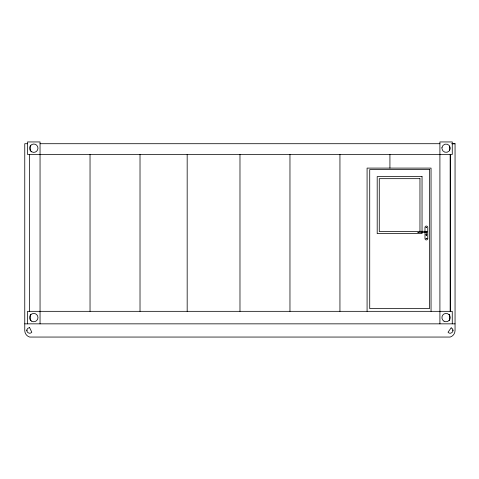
<?xml version="1.0" encoding="UTF-8"?>
<svg xmlns="http://www.w3.org/2000/svg" width="479" height="479" viewBox="0 0 479 479"><rect width="100%" height="100%" fill="white"/><g stroke="black" fill="none" stroke-linecap="round" stroke-linejoin="round"><path stroke-width="0.72" d="M26.86 330.755L26.872 330.031M426.172 227.429L426.484 227.25L426.484 227.609M426.029 234.219C427.927 232.974 425.789 238.021 426.071 234.003M30.183 146.113L30.842 145.251M30.183 315.499L30.842 314.637M426.382 238.344L426.196 238.656M426.526 238.698L426.274 238.374M449.039 320.541L449.703 319.673M426.382 233.98L426.382 234.644L426.561 233.997M426.561 227.321L426.382 227.639M418.317 232.345L417.76 232.345M426.52 234.644L426.418 235.542L426.238 234.644M27.537 143.712L24.758 143.712L24.758 330.45A6.916 6.916 0 0 0 29.62 337.054L450.182 337.054A6.916 6.916 0 0 0 455.05 330.45L455.05 143.712L451.685 143.712M40.05 143.712L439.908 143.712M452.272 143.766L455.05 143.766M419.424 231.303L424.987 231.303M418.047 232.417L424.987 232.417M24.758 323.846L455.05 323.846M426.328 238.752L426.232 238.404M425.897 232.141C427.13 233.315 427.13 230.405 425.897 231.585A0.629 0.629 0 0 1 426.825 231.417A0.629 0.629 0 0 1 426.693 232.405A0.629 0.629 0 0 1 425.777 232.022M449.039 314.637L449.703 315.499M30.183 150.286L30.842 151.148M30.183 319.673L30.842 320.541M452.93 330.007L452.948 330.732M452.272 323.846L452.272 311.332L27.537 311.332L27.537 323.846M450.338 154.46L450.338 311.332M450.182 154.46L450.182 311.332M449.488 146.269L449.488 150.137M449.488 314.637L449.488 320.541M439.908 323.846L439.908 141.946L452.272 141.946L452.272 154.46L27.537 154.46L27.537 141.946L40.05 141.946L40.05 323.846M431.052 311.332L431.052 168.099L367.082 168.099L367.082 311.332M389.924 154.46L389.924 168.099M339.94 154.46L339.94 311.332M289.963 154.46L289.963 311.332M239.979 154.46L239.979 311.332M187.175 154.46L187.175 311.332M140.018 154.46L140.018 311.332M90.034 154.46L90.034 311.332M30.321 145.251L30.321 150.466M30.321 314.637L30.321 320.541M29.62 154.46L29.62 311.332M441.973 147.526L441.937 148.616A4.173 4.173 0 0 0 450.206 148.879L450.242 147.789A4.173 4.173 0 0 0 441.973 147.526M426.112 227.357L426.645 227.501L426.112 227.357M426.112 238.482L426.645 238.626L426.112 238.482M451.17 327.852L448.027 332.21A2.778 2.778 0 0 0 449.901 333.216L450.625 333.198A2.778 2.778 0 0 0 451.17 327.852M429.513 169.554L369.722 169.554L369.722 308.614L429.513 308.614L429.513 169.554M422.041 176.583L377.195 176.583L377.195 233.602L422.041 233.602L422.041 176.583M419.957 178.673L379.278 178.673L379.278 231.513L419.957 231.513L419.957 178.673M29.62 327.696L29.315 327.684A2.778 2.778 0 0 0 29.201 333.198L29.932 333.216A2.778 2.778 0 0 0 31.794 332.186L29.62 327.696M427.771 238.554L427.771 227.429A1.389 1.389 0 0 0 426.382 226.04A1.389 1.389 0 0 0 424.987 227.429L424.987 238.554A1.389 1.389 0 0 0 426.382 239.943A1.389 1.389 0 0 0 427.771 238.554M31.71 151.813A4.173 4.173 0 0 0 37.967 148.203A4.173 4.173 0 0 0 31.71 144.586A4.173 4.173 0 0 0 31.71 151.813M444.003 321.199A4.173 4.173 0 0 0 450.26 317.589A4.173 4.173 0 0 0 444.003 313.973A4.173 4.173 0 0 0 444.003 321.199M31.71 321.199A4.173 4.173 0 0 0 37.967 317.589A4.173 4.173 0 0 0 31.71 313.973A4.173 4.173 0 0 0 31.71 321.199"/></g></svg>
